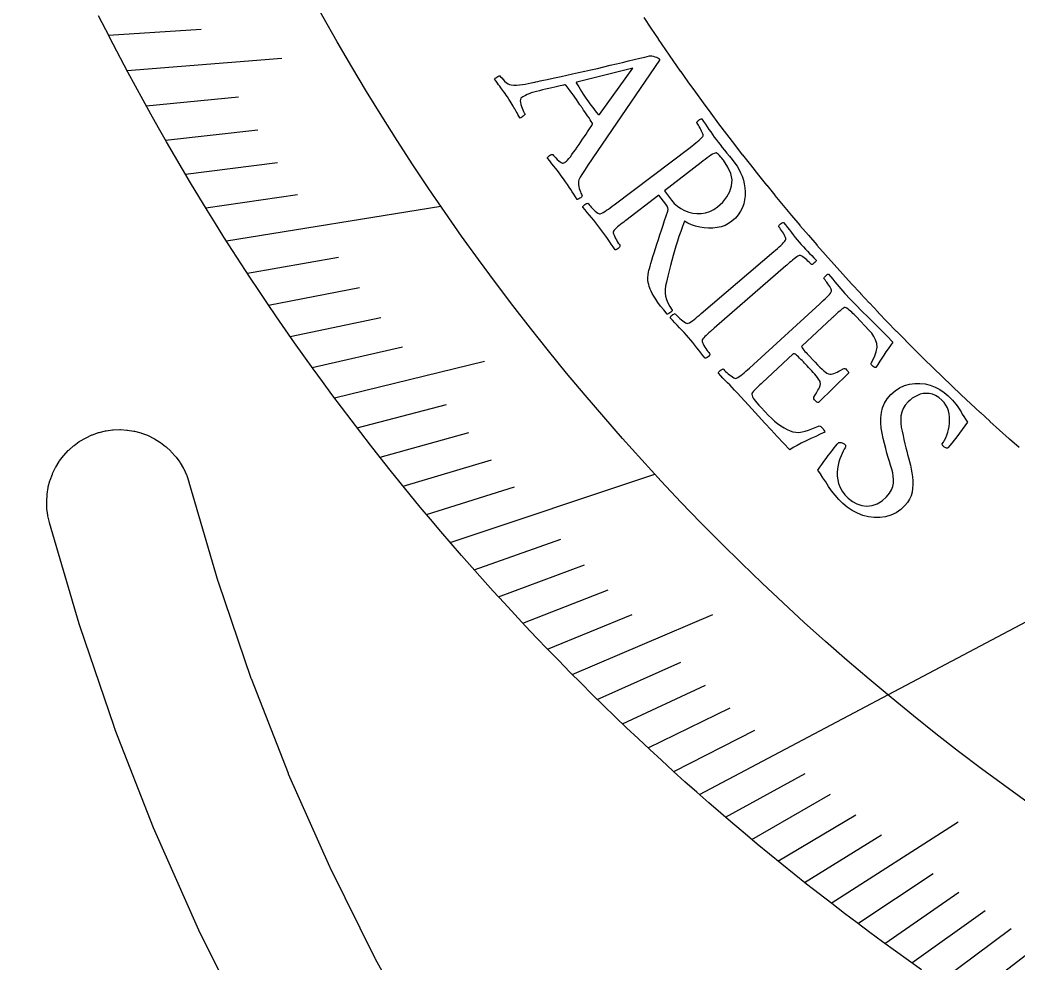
# Model space of a CAD drawing. Header units: millimetres. Extents: x -68 to 68, y -68 to 68.
# Drawn here: x -45.12 to -26.31, y -20.27 to -2.5 of the extents above; entities that cross this region are included whole.
import ezdxf

# ---------------------------------------------------------------- set-up
doc = ezdxf.new("R2010")
doc.units = ezdxf.units.MM
for name, color, linetype in [('CUT_INNER', 6, 'Continuous'), ('ENGRAVE', 7, 'Continuous'), ('ENGRAVE_FINE', 8, 'Continuous'), ('TEXT', 5, 'Continuous')]:
    doc.layers.add(name, color=color, linetype=linetype)

msp = doc.modelspace()

# ---------------------------------------------------------------- linework, layer by layer
at = {"layer": 'CUT_INNER'}
for points in [[(-28.1301, -20.3972), (-28.3746, -20.2239), (-28.6181, -20.049), (-28.8605, -19.8727), (-29.1018, -19.6948), (-29.3421, -19.5155), (-29.5812, -19.3348), (-29.8192, -19.1525), (-30.0561, -18.9688), (-30.2918, -18.7837), (-30.5265, -18.5971), (-30.7599, -18.4091), (-30.9922, -18.2196), (-31.2234, -18.0287), (-31.4533, -17.8364), (-31.6821, -17.6427), (-31.9097, -17.4476), (-32.1361, -17.2512), (-32.3613, -17.0533), (-32.5852, -16.854), (-32.808, -16.6534), (-33.0294, -16.4514), (-33.2497, -16.2481), (-33.4687, -16.0434), (-33.6864, -15.8373), (-33.9029, -15.63), (-34.1181, -15.4213), (-34.332, -15.2113), (-34.5446, -15), (-34.756, -14.7874), (-34.966, -14.5735), (-35.1747, -14.3583), (-35.382, -14.1418), (-35.5881, -13.9241), (-35.7928, -13.7051), (-35.9961, -13.4848), (-36.1981, -13.2633), (-36.3987, -13.0406), (-36.598, -12.8167), (-36.7959, -12.5915), (-36.9924, -12.3651), (-37.1875, -12.1375), (-37.3812, -11.9088), (-37.5735, -11.6788), (-37.7644, -11.4477), (-37.9538, -11.2154), (-38.1419, -10.9819), (-38.3285, -10.7473), (-38.5136, -10.5116), (-38.6973, -10.2747), (-38.8796, -10.0367), (-39.0603, -9.7976), (-39.2397, -9.5573), (-39.4175, -9.316), (-39.5938, -9.0736), (-39.7687, -8.8301), (-39.9421, -8.5856), (-40.1139, -8.34), (-40.2843, -8.0933), (-40.4531, -7.8456), (-40.6204, -7.5969), (-40.7862, -7.3471), (-40.9504, -7.0964), (-41.1131, -6.8446), (-41.2743, -6.5918), (-41.4339, -6.3381), (-41.5919, -6.0834), (-41.7484, -5.8277), (-41.9033, -5.571), (-42.0566, -5.3134), (-42.2084, -5.0549), (-42.3585, -4.7955), (-42.5071, -4.5351), (-42.654, -4.2738), (-42.7994, -4.0117), (-42.9431, -3.7486), (-43.0853, -3.4847), (-43.2258, -3.2199), (-43.3646, -2.9542), (-43.5019, -2.6877), (-43.6375, -2.4204)], [(-33.3626, -2.4525), (-33.2278, -2.6555), (-33.227, -2.6567), (-33.091, -2.8589), (-33.0901, -2.8602), (-32.9529, -3.0616), (-32.952, -3.0628), (-32.8136, -3.2633), (-32.8127, -3.2646), (-32.673, -3.4642), (-32.6721, -3.4655), (-32.5312, -3.6643), (-32.5303, -3.6655), (-32.3882, -3.8635), (-32.3873, -3.8647), (-32.2439, -4.0617), (-32.243, -4.063), (-32.0984, -4.2591), (-32.0975, -4.2604), (-31.9518, -4.4556), (-31.9509, -4.4569), (-31.8039, -4.6512), (-31.803, -4.6525), (-31.6548, -4.8459), (-31.6539, -4.8472), (-31.5046, -5.0397), (-31.5036, -5.0409), (-31.3531, -5.2326), (-31.3522, -5.2338), (-31.2005, -5.4245), (-31.1995, -5.4257), (-31.0467, -5.6154), (-31.0457, -5.6166), (-30.8917, -5.8055), (-30.8908, -5.8066), (-30.7356, -5.9945), (-30.7346, -5.9957), (-30.5783, -6.1826), (-30.5773, -6.1838), (-30.4199, -6.3698), (-30.4189, -6.371), (-30.2603, -6.5559), (-30.2593, -6.5571), (-30.0996, -6.7411), (-30.0985, -6.7423), (-29.9377, -6.9253), (-29.9367, -6.9265), (-29.7747, -7.1085), (-29.7737, -7.1097), (-29.6106, -7.2907), (-29.6096, -7.2918), (-29.4454, -7.4719), (-29.4443, -7.473), (-29.279, -7.6521), (-29.278, -7.6532), (-29.1116, -7.8312), (-29.1106, -7.8323), (-28.9431, -8.0093), (-28.942, -8.0104), (-28.7735, -8.1864), (-28.7724, -8.1875), (-28.6028, -8.3624), (-28.6017, -8.3635), (-28.431, -8.5374), (-28.4299, -8.5385), (-28.2581, -8.7113), (-28.257, -8.7124), (-28.0842, -8.8842), (-28.0831, -8.8852), (-27.9092, -9.056), (-27.9081, -9.057), (-27.7332, -9.2267), (-27.7321, -9.2277), (-27.5562, -9.3963), (-27.555, -9.3973), (-27.3781, -9.5648), (-27.3769, -9.5659), (-27.1989, -9.7323), (-27.1978, -9.7333), (-27.0188, -9.8986), (-27.0176, -9.8996), (-26.8376, -10.0638), (-26.8364, -10.0649), (-26.6554, -10.2279), (-26.6543, -10.229), (-26.4722, -10.3909), (-26.4711, -10.392), (-26.288, -10.5528)], [(-40.8637, -21.4289), (-41.7471, -19.6526), (-41.7483, -19.6501), (-41.7729, -19.5977), (-41.7741, -19.5952), (-42.5777, -17.7814), (-42.5788, -17.7789), (-42.6011, -17.7254), (-42.6022, -17.7228), (-43.3246, -15.8753), (-43.3256, -15.8727), (-43.3455, -15.8183), (-43.3464, -15.8156), (-43.9861, -13.9378), (-43.987, -13.9352), (-44.0045, -13.88), (-44.0053, -13.8773), (-44.5606, -11.9746), (-44.5622, -11.9686), (-44.5913, -11.847), (-44.5936, -11.835), (-44.6102, -11.7142), (-44.6113, -11.7019), (-44.616, -11.5801), (-44.6158, -11.5678), (-44.6086, -11.446), (-44.6072, -11.4339), (-44.5881, -11.3134), (-44.5856, -11.3014), (-44.5547, -11.1834), (-44.551, -11.1717), (-44.5087, -11.0573), (-44.5039, -11.046), (-44.4506, -10.9363), (-44.4447, -10.9256), (-44.3809, -10.8216), (-44.374, -10.8115), (-44.3003, -10.7143), (-44.2924, -10.7049), (-44.2095, -10.6154), (-44.2008, -10.6068), (-44.1095, -10.5259), (-44.1, -10.5182), (-44.0012, -10.4465), (-43.991, -10.4398), (-43.8857, -10.3782), (-43.8748, -10.3726), (-43.764, -10.3216), (-43.7526, -10.317), (-43.6374, -10.2771), (-43.6256, -10.2737), (-43.507, -10.2453), (-43.4949, -10.2431), (-43.3741, -10.2264), (-43.3619, -10.2254), (-43.24, -10.2207), (-43.2277, -10.2208), (-43.106, -10.2281), (-43.0938, -10.2294), (-42.9733, -10.2486), (-42.9613, -10.2511), (-42.8433, -10.282), (-42.8316, -10.2856), (-42.7172, -10.3279), (-42.706, -10.3327), (-42.5963, -10.3861), (-42.5855, -10.3919), (-42.4815, -10.4558), (-42.4714, -10.4627), (-42.3742, -10.5364), (-42.3648, -10.5442), (-42.2753, -10.6271), (-42.2667, -10.6359), (-42.1858, -10.7271), (-42.1781, -10.7367), (-42.1065, -10.8354), (-42.0998, -10.8456), (-42.0382, -10.9509), (-42.0325, -10.9618), (-41.9815, -11.0726), (-41.977, -11.084), (-41.9361, -11.2022), (-41.9342, -11.208), (-41.3885, -13.0776), (-41.3852, -13.0882), (-40.7677, -14.9006), (-40.7639, -14.9111), (-40.0666, -16.6944), (-40.0623, -16.7046), (-39.2866, -18.4552), (-39.2819, -18.4652), (-38.4293, -20.1797), (-38.4242, -20.1895), (-37.4964, -21.8645)]]:
    msp.add_lwpolyline(points, dxfattribs=at)
at = {"layer": 'ENGRAVE'}
for points in [[(-41.2293, -6.6627), (-37.1851, -6.0091)], [(-37.0095, -12.3453), (-33.1532, -11.0589)], [(-32.3117, -17.0971), (-23.7709, -12.5779)], [(-27.2826, -20.9808), (-24.1464, -18.569)]]:
    msp.add_lwpolyline(points, dxfattribs=at)
msp.add_circle((0, 19.5457), 45.1196, dxfattribs=at)
at = {"layer": 'ENGRAVE_FINE'}
for points in [[(-43.4522, -2.7847), (-41.7044, -2.6727)], [(-43.1006, -3.4559), (-40.185, -3.2221)], [(-42.7412, -4.1171), (-40.9988, -3.9492)], [(-42.3741, -4.7683), (-40.6352, -4.5727)], [(-41.9996, -5.4097), (-40.2647, -5.1862)], [(-41.6179, -6.0411), (-39.8876, -5.7899)], [(-40.834, -7.2744), (-39.1143, -6.968)], [(-40.4323, -7.8764), (-38.7187, -7.5425)], [(-40.0242, -8.4686), (-38.3173, -8.1074)], [(-39.6101, -9.0511), (-37.9104, -8.6627)], [(-39.1902, -9.6239), (-36.3641, -8.9299)], [(-38.7646, -10.1872), (-37.0808, -9.7447)], [(-38.3335, -10.7409), (-36.6585, -10.2715)], [(-37.8972, -11.2851), (-36.2314, -10.7891)], [(-37.4558, -11.8199), (-35.7997, -11.2973)], [(-36.5584, -12.8614), (-34.9234, -12.2862)], [(-36.1028, -13.3682), (-34.479, -12.7669)], [(-35.6428, -13.8658), (-34.0308, -13.2387)], [(-35.1785, -14.3543), (-33.5787, -13.7016)], [(-34.7101, -14.8337), (-32.0601, -13.7012)], [(-34.2378, -15.3042), (-32.664, -14.6007)], [(-33.7616, -15.7656), (-32.2015, -15.0371)], [(-33.2818, -16.2182), (-31.7359, -15.4649)], [(-32.7984, -16.662), (-31.2672, -15.8841)], [(-31.8216, -17.5234), (-30.3211, -16.6971)], [(-31.3284, -17.9412), (-29.8439, -17.091)], [(-30.8322, -18.3504), (-29.3642, -17.4766)], [(-29.8311, -19.1434), (-27.4379, -17.6076)], [(-30.333, -18.7511), (-28.882, -17.8541)], [(-29.3264, -19.5273), (-27.9105, -18.5845)], [(-28.8191, -19.9029), (-27.4215, -18.9377)], [(-28.3093, -20.2704), (-26.9303, -19.283)], [(-27.7971, -20.6296), (-26.4372, -19.6204)]]:
    msp.add_lwpolyline(points, dxfattribs=at)
at = {"layer": 'TEXT'}
for points in [[(-35.4236, -3.6748), (-35.4167, -3.6733), (-35.396, -3.6689), (-35.3614, -3.6615), (-35.313, -3.6512), (-35.2528, -3.6383), (-35.1829, -3.623), (-35.1032, -3.6054), (-35.0137, -3.5854), (-34.9167, -3.5637), (-34.8141, -3.541), (-34.7061, -3.5174), (-34.5925, -3.4927), (-34.4755, -3.467), (-34.357, -3.4405), (-34.2372, -3.413), (-34.116, -3.3847), (-33.9954, -3.3561), (-33.8773, -3.3279), (-33.7618, -3.3003), (-33.6488, -3.2732), (-33.5404, -3.2471), (-33.4388, -3.2225), (-33.3438, -3.1994), (-33.2556, -3.1779), (-33.2349, -3.1767), (-33.2106, -3.1789), (-33.1827, -3.1845), (-33.1511, -3.1935), (-33.1208, -3.2043), (-33.0969, -3.2154), (-33.0793, -3.2268), (-33.068, -3.2385), (-33.066, -3.2416), (-33.0646, -3.2442), (-33.064, -3.2464), (-33.0639, -3.2481), (-33.0641, -3.25), (-33.0641, -3.2526), (-33.0639, -3.256), (-33.0634, -3.2602), (-34.4158, -5.2398), (-34.4808, -5.3391), (-34.529, -5.4138), (-34.5605, -5.4638), (-34.5754, -5.489), (-34.586, -5.5134), (-34.5923, -5.541), (-34.5941, -5.5718), (-34.5916, -5.6059), (-34.5859, -5.6409), (-34.5783, -5.6745), (-34.5686, -5.7067), (-34.5569, -5.7374), (-34.5452, -5.7646), (-34.5354, -5.786), (-34.5274, -5.8016), (-34.5213, -5.8116), (-34.5268, -5.8248), (-34.5362, -5.8375), (-34.5497, -5.8498), (-34.5672, -5.8616), (-34.5849, -5.8719), (-34.5989, -5.8794), (-34.6092, -5.8843), (-34.6158, -5.8864), (-34.649, -5.834), (-34.6805, -5.7844), (-34.7102, -5.7375), (-34.7381, -5.6934), (-34.7669, -5.649), (-34.7991, -5.601), (-34.8349, -5.5494), (-34.8741, -5.4942), (-34.916, -5.4364), (-34.9548, -5.3842), (-34.9905, -5.3375), (-35.0232, -5.2963), (-35.0563, -5.2555), (-35.0931, -5.2095), (-35.1338, -5.1586), (-35.1782, -5.1025), (-35.1742, -5.0905), (-35.1661, -5.0786), (-35.1539, -5.0669), (-35.1377, -5.0554), (-35.1202, -5.0457), (-35.1043, -5.0394), (-35.0899, -5.0365), (-35.0771, -5.037), (-35.0634, -5.0548), (-35.0451, -5.076), (-35.0221, -5.1006), (-34.9943, -5.1285), (-34.9656, -5.155), (-34.9395, -5.1754), (-34.9161, -5.1896), (-34.8954, -5.1976), (-34.8826, -5.198), (-34.8685, -5.1946), (-34.853, -5.1877), (-34.8361, -5.177), (-34.8186, -5.1624), (-34.7977, -5.1411), (-34.7733, -5.1129), (-34.7455, -5.078), (-34.7152, -5.0381), (-34.6837, -4.995), (-34.6507, -4.9487), (-34.6164, -4.8991), (-34.5818, -4.8482), (-34.5477, -4.7978), (-34.5143, -4.7478), (-34.4815, -4.6984), (-34.4504, -4.6515), (-34.4222, -4.6088), (-34.3968, -4.5706), (-34.3743, -4.5366), (-34.3559, -4.5088), (-34.3427, -4.489), (-34.3347, -4.4771), (-34.3321, -4.4731), (-34.332, -4.4724), (-34.3316, -4.4701), (-34.3309, -4.4664), (-34.33, -4.4612), (-34.3293, -4.4555), (-34.3296, -4.4505), (-34.3307, -4.446), (-34.3327, -4.4422), (-34.3506, -4.4133), (-34.371, -4.3816), (-34.394, -4.3472), (-34.4195, -4.3099), (-34.4459, -4.2719), (-34.4712, -4.2352), (-34.4956, -4.1997), (-34.5191, -4.1656), (-34.5252, -4.1568), (-34.5312, -4.148), (-34.5373, -4.1392), (-34.5433, -4.1303), (-34.5492, -4.1217), (-34.5548, -4.1136), (-34.5601, -4.1059), (-34.565, -4.0986), (-34.6, -4.0477), (-34.6323, -4.0009), (-34.6622, -3.9581), (-34.6895, -3.9195), (-34.7176, -3.8805), (-34.75, -3.8365), (-34.7865, -3.7877), (-34.8273, -3.7339), (-34.8289, -3.7321), (-34.8316, -3.7303), (-34.8352, -3.7285), (-34.8398, -3.7268), (-34.8442, -3.7252), (-34.8473, -3.7241), (-34.8492, -3.7235), (-34.8499, -3.7232), (-34.8555, -3.7246), (-34.8722, -3.7285), (-34.9002, -3.7351), (-34.9393, -3.7443), (-34.9861, -3.7552), (-35.0372, -3.767), (-35.0926, -3.7796), (-35.1523, -3.7931), (-35.2129, -3.807), (-35.2713, -3.8209), (-35.3274, -3.8348), (-35.3811, -3.8488), (-35.434, -3.8625), (-35.4813, -3.8767), (-35.5231, -3.8915), (-35.5594, -3.9068), (-35.591, -3.9219), (-35.6187, -3.9361), (-35.6425, -3.9493), (-35.6624, -3.9616), (-35.6788, -3.9775), (-35.6886, -3.9991), (-35.6916, -4.0265), (-35.688, -4.0596), (-35.6798, -4.0951), (-35.6692, -4.1297), (-35.6563, -4.1635), (-35.6411, -4.1963), (-35.6261, -4.2256), (-35.614, -4.2486), (-35.6048, -4.2653), (-35.5985, -4.2757), (-35.6017, -4.2827), (-35.609, -4.2919), (-35.6204, -4.3032), (-35.6359, -4.3165), (-35.6526, -4.3294), (-35.6679, -4.3392), (-35.6816, -4.3461), (-35.6937, -4.35), (-35.7143, -4.3154), (-35.7331, -4.2833), (-35.7502, -4.2537), (-35.7656, -4.2266), (-35.7802, -4.2008), (-35.7948, -4.1749), (-35.8093, -4.1491), (-35.8239, -4.1232), (-35.8399, -4.0955), (-35.8589, -4.0642), (-35.8809, -4.0293), (-35.9058, -3.9908), (-35.9314, -3.9522), (-35.9553, -3.9171), (-35.9775, -3.8855), (-35.9981, -3.8574), (-36.0178, -3.831), (-36.0375, -3.8045), (-36.0572, -3.7781), (-36.0768, -3.7517), (-36.0977, -3.7234), (-36.1208, -3.6913), (-36.1463, -3.6556), (-36.1742, -3.6162), (-36.1707, -3.6094), (-36.1628, -3.601), (-36.1504, -3.5912), (-36.1336, -3.5798), (-36.1155, -3.5689), (-36.0994, -3.5605), (-36.0851, -3.5546), (-36.0727, -3.5512), (-36.0593, -3.57), (-36.04, -3.5932), (-36.0151, -3.6209), (-35.9844, -3.6529), (-35.9517, -3.683), (-35.9207, -3.7048), (-35.8916, -3.7183), (-35.8644, -3.7236), (-35.8119, -3.7271), (-35.7588, -3.7271), (-35.705, -3.7238), (-35.6505, -3.7169), (-35.5952, -3.7079), (-35.539, -3.6979), (-35.4818, -3.6868), (-35.4236, -3.6748)], [(-33.5683, -3.4067), (-34.626, -3.671), (-34.6264, -3.6714), (-34.6275, -3.6726), (-34.6293, -3.6747), (-34.6319, -3.6776), (-34.6344, -3.6807), (-34.6358, -3.6834), (-34.6362, -3.6857), (-34.6355, -3.6877), (-34.6135, -3.724), (-34.5891, -3.7635), (-34.5621, -3.8062), (-34.5326, -3.8519), (-34.5032, -3.8968), (-34.4768, -3.9369), (-34.4532, -3.9723), (-34.4325, -4.0028), (-34.4053, -4.042), (-34.3789, -4.079), (-34.3535, -4.1137), (-34.3289, -4.146), (-34.3042, -4.178), (-34.2784, -4.2114), (-34.2515, -4.2464), (-34.2235, -4.2828), (-34.2208, -4.2856), (-34.2174, -4.287), (-34.2133, -4.2869), (-34.2086, -4.2854), (-34.2042, -4.2835), (-34.2011, -4.2821), (-34.1992, -4.2813), (-34.1986, -4.281)], [(-31.644, -5.1991), (-31.6042, -5.2546), (-31.5684, -5.3145), (-31.5365, -5.3788), (-31.5085, -5.4476), (-31.4853, -5.5192), (-31.4679, -5.5919), (-31.4563, -5.6658), (-31.4505, -5.7408), (-31.4516, -5.816), (-31.4607, -5.8901), (-31.4778, -5.9633), (-31.5029, -6.0354), (-31.5371, -6.1053), (-31.5814, -6.1716), (-31.636, -6.2342), (-31.7009, -6.2931), (-31.7621, -6.3364), (-31.8289, -6.371), (-31.9013, -6.397), (-31.9795, -6.4143), (-32.0606, -6.4236), (-32.1421, -6.4254), (-32.2239, -6.4199), (-32.3061, -6.407), (-32.3859, -6.3874), (-32.4607, -6.3619), (-32.5305, -6.3305), (-32.5951, -6.2932), (-32.632, -6.3925), (-32.6665, -6.4886), (-32.6985, -6.5818), (-32.728, -6.6718), (-32.7558, -6.7607), (-32.7826, -6.8504), (-32.8083, -6.9409), (-32.8329, -7.0321), (-32.8574, -7.1263), (-32.8828, -7.2257), (-32.9091, -7.3303), (-32.9362, -7.4401), (-32.9503, -7.512), (-32.9572, -7.5806), (-32.957, -7.646), (-32.9497, -7.708), (-32.9338, -7.7698), (-32.9078, -7.8343), (-32.8717, -7.9015), (-32.8256, -7.9714), (-32.829, -7.9836), (-32.8375, -7.9957), (-32.8509, -8.0077), (-32.8694, -8.0196), (-32.8883, -8.0301), (-32.9032, -8.0379), (-32.914, -8.043), (-32.9207, -8.0454), (-32.986, -7.9659), (-33.0439, -7.8919), (-33.0944, -7.8236), (-33.1375, -7.761), (-33.1736, -7.7046), (-33.2029, -7.6551), (-33.2254, -7.6125), (-33.2412, -7.5768), (-33.2488, -7.552), (-33.2573, -7.5222), (-33.2667, -7.4874), (-33.2769, -7.4478), (-33.2845, -7.4036), (-33.286, -7.3553), (-33.2815, -7.3029), (-33.2709, -7.2464), (-33.2643, -7.2208), (-33.2547, -7.1859), (-33.2423, -7.1416), (-33.2269, -7.0882), (-33.209, -7.0272), (-33.1887, -6.9603), (-33.1662, -6.8876), (-33.1414, -6.8091), (-33.1149, -6.7264), (-33.0874, -6.6409), (-33.0588, -6.5528), (-33.0292, -6.4621), (-32.9989, -6.3708), (-32.9684, -6.2809), (-32.9377, -6.1925), (-32.9068, -6.1055), (-32.9018, -6.0752), (-32.9064, -6.0431), (-32.9206, -6.009), (-32.9444, -5.973), (-33.0769, -5.8011), (-33.6984, -6.2774), (-33.7036, -6.2813), (-33.7087, -6.2852), (-33.7138, -6.2892), (-33.7189, -6.2931), (-33.724, -6.297), (-33.7292, -6.3009), (-33.7343, -6.3049), (-33.7394, -6.3088), (-33.771, -6.3332), (-33.801, -6.3567), (-33.8293, -6.3792), (-33.8559, -6.4008), (-33.8801, -6.4216), (-33.9012, -6.4417), (-33.919, -6.461), (-33.9337, -6.4797), (-33.9374, -6.4921), (-33.9366, -6.5094), (-33.9314, -6.5316), (-33.9218, -6.5587), (-33.9091, -6.5882), (-33.8946, -6.6178), (-33.8784, -6.6473), (-33.8604, -6.677), (-33.8429, -6.7042), (-33.8281, -6.7266), (-33.8159, -6.7442), (-33.8065, -6.7569), (-33.811, -6.7678), (-33.8188, -6.7796), (-33.83, -6.7924), (-33.8447, -6.806), (-33.8604, -6.8181), (-33.8752, -6.8263), (-33.8889, -6.8306), (-33.9016, -6.8309), (-33.9383, -6.7769), (-33.9742, -6.7242), (-34.0094, -6.6726), (-34.0439, -6.6222), (-34.0786, -6.5724), (-34.1144, -6.5223), (-34.1513, -6.472), (-34.1892, -6.4215), (-34.2268, -6.3726), (-34.2652, -6.3238), (-34.3046, -6.2749), (-34.3449, -6.226), (-34.3859, -6.1769), (-34.4273, -6.1275), (-34.4692, -6.0777), (-34.5116, -6.0276), (-34.5079, -6.0154), (-34.5001, -6.0034), (-34.4882, -5.9914), (-34.4723, -5.9794), (-34.4553, -5.969), (-34.44, -5.9616), (-34.4265, -5.9572), (-34.4148, -5.9559), (-34.4051, -5.9683), (-34.3914, -5.9847), (-34.3738, -6.005), (-34.3523, -6.0292), (-34.3285, -6.0546), (-34.3041, -6.0785), (-34.2791, -6.101), (-34.2535, -6.1219), (-34.2296, -6.139), (-34.2097, -6.1498), (-34.1938, -6.1544), (-34.1819, -6.1528), (-34.1551, -6.1424), (-34.1264, -6.1281), (-34.0959, -6.1101), (-34.0635, -6.0883), (-34.0296, -6.064), (-33.9946, -6.0385), (-33.9585, -6.0118), (-33.9213, -5.984), (-32.4902, -4.9017), (-32.453, -4.8736), (-32.417, -4.846), (-32.3823, -4.8191), (-32.3488, -4.7927), (-32.318, -4.7672), (-32.2916, -4.7426), (-32.2695, -4.719), (-32.2516, -4.6964), (-32.2453, -4.6847), (-32.2444, -4.6685), (-32.249, -4.6476), (-32.259, -4.6221), (-32.2722, -4.5944), (-32.2863, -4.5668), (-32.3013, -4.5392), (-32.3173, -4.5117), (-32.3326, -4.4864), (-32.3456, -4.4654), (-32.3564, -4.4489), (-32.3649, -4.4368), (-32.3599, -4.4263), (-32.3517, -4.4149), (-32.34, -4.4026), (-32.325, -4.3894), (-32.3089, -4.3777), (-32.2941, -4.3697), (-32.2805, -4.3655), (-32.2681, -4.3651), (-32.2335, -4.4155), (-32.1995, -4.4655), (-32.1661, -4.5149), (-32.1333, -4.5639), (-32.1005, -4.6122), (-32.0672, -4.6598), (-32.0333, -4.7066), (-31.9988, -4.7527), (-31.9619, -4.8008), (-31.9231, -4.8504), (-31.8823, -4.9014), (-31.8397, -4.9538), (-31.7948, -5.009), (-31.7472, -5.0683), (-31.6969, -5.1316), (-31.644, -5.1991)], [(-31.9699, -6.0216), (-31.8728, -5.9325), (-31.7965, -5.8371), (-31.7409, -5.7356), (-31.7059, -5.6279), (-31.6971, -5.5148), (-31.7201, -5.3966), (-31.7748, -5.2732), (-31.8611, -5.1443), (-31.8742, -5.1278), (-31.8906, -5.1079), (-31.9105, -5.0844), (-31.9337, -5.0573), (-31.9575, -5.0326), (-31.979, -5.0162), (-31.9981, -5.008), (-32.015, -5.0081), (-32.0375, -5.0161), (-32.0642, -5.0296), (-32.0952, -5.0487), (-32.1304, -5.0732), (-32.1678, -5.1007), (-32.2052, -5.1286), (-32.2427, -5.1568), (-32.2803, -5.1854), (-32.9744, -5.7226), (-32.8398, -5.8973), (-32.7872, -5.9573), (-32.7283, -6.01), (-32.663, -6.0553), (-32.5914, -6.0931), (-32.5157, -6.1222), (-32.4383, -6.1413), (-32.359, -6.1504), (-32.278, -6.1494), (-32.1973, -6.1369), (-32.1191, -6.1114), (-32.0433, -6.073), (-31.9699, -6.0216)], [(-30.4324, -6.6879), (-30.3935, -6.7324), (-30.3544, -6.7757), (-30.3152, -6.8178), (-30.2757, -6.8588), (-30.2359, -6.8997), (-30.1953, -6.9417), (-30.1541, -6.9848), (-30.1121, -7.029), (-30.1151, -7.041), (-30.1221, -7.0535), (-30.133, -7.0663), (-30.1478, -7.0796), (-30.1638, -7.0915), (-30.1783, -7.1003), (-30.1911, -7.1061), (-30.2025, -7.1087), (-30.2126, -7.0978), (-30.2268, -7.0835), (-30.245, -7.066), (-30.2671, -7.045), (-30.2912, -7.0231), (-30.3152, -7.0024), (-30.3392, -6.983), (-30.363, -6.9649), (-30.3854, -6.9503), (-30.4049, -6.9414), (-30.4216, -6.9382), (-30.4355, -6.9407), (-30.4566, -6.9517), (-30.4792, -6.9658), (-30.5035, -6.983), (-30.5294, -7.0032), (-30.5565, -7.0257), (-30.5848, -7.0494), (-30.614, -7.0743), (-30.6443, -7.1005), (-30.6492, -7.1047), (-30.6541, -7.109), (-30.659, -7.1132), (-30.6638, -7.1174), (-30.6687, -7.1217), (-30.6736, -7.1259), (-30.6784, -7.1301), (-30.6833, -7.1344), (-32.0372, -8.3117), (-32.0421, -8.3159), (-32.047, -8.3201), (-32.0518, -8.3244), (-32.0567, -8.3286), (-32.0616, -8.3328), (-32.0664, -8.3371), (-32.0713, -8.3413), (-32.0762, -8.3455), (-32.1062, -8.3718), (-32.1347, -8.3971), (-32.1615, -8.4214), (-32.1868, -8.4446), (-32.2097, -8.4668), (-32.2294, -8.4882), (-32.246, -8.5086), (-32.2595, -8.5281), (-32.2624, -8.5408), (-32.2606, -8.558), (-32.2541, -8.5798), (-32.2428, -8.6062), (-32.2283, -8.6349), (-32.212, -8.6635), (-32.194, -8.692), (-32.1742, -8.7205), (-32.155, -8.7466), (-32.1388, -8.768), (-32.1256, -8.7848), (-32.1155, -8.7969), (-32.1192, -8.8081), (-32.1263, -8.8204), (-32.1367, -8.8338), (-32.1505, -8.8483), (-32.1655, -8.8614), (-32.1797, -8.8705), (-32.1931, -8.8756), (-32.2058, -8.8767), (-32.2457, -8.8251), (-32.2848, -8.7746), (-32.3232, -8.7253), (-32.3607, -8.6772), (-32.3985, -8.6296), (-32.4373, -8.5818), (-32.4772, -8.5339), (-32.5181, -8.4858), (-32.5586, -8.4394), (-32.6001, -8.393), (-32.6424, -8.3466), (-32.6856, -8.3003), (-32.7295, -8.2539), (-32.774, -8.2071), (-32.8189, -8.16), (-32.8643, -8.1126), (-32.8613, -8.1003), (-32.8543, -8.0877), (-32.8432, -8.075), (-32.8281, -8.0621), (-32.8117, -8.0506), (-32.7969, -8.0423), (-32.7837, -8.0371), (-32.7721, -8.035), (-32.7616, -8.0469), (-32.7469, -8.0624), (-32.7281, -8.0816), (-32.7052, -8.1044), (-32.6798, -8.1283), (-32.654, -8.1506), (-32.6277, -8.1715), (-32.6009, -8.1908), (-32.576, -8.2064), (-32.5554, -8.2159), (-32.5393, -8.2196), (-32.5275, -8.2172), (-32.5014, -8.2051), (-32.4736, -8.1892), (-32.4443, -8.1693), (-32.4133, -8.1455), (-32.381, -8.1192), (-32.3476, -8.0916), (-32.3132, -8.0627), (-32.2778, -8.0326), (-30.9137, -6.8671), (-30.8783, -6.8367), (-30.8441, -6.807), (-30.8111, -6.7779), (-30.7793, -6.7495), (-30.7502, -6.7221), (-30.7253, -6.696), (-30.7047, -6.6711), (-30.6883, -6.6474), (-30.6827, -6.6353), (-30.6828, -6.619), (-30.6886, -6.5985), (-30.7002, -6.5737), (-30.7152, -6.5468), (-30.7312, -6.5197), (-30.7484, -6.4927), (-30.7666, -6.4655), (-30.784, -6.4405), (-30.7987, -6.4199), (-30.8107, -6.4038), (-30.82, -6.3922), (-30.8157, -6.3813), (-30.8082, -6.3694), (-30.7973, -6.3565), (-30.7832, -6.3424), (-30.7679, -6.3297), (-30.7535, -6.3208), (-30.7402, -6.3158), (-30.7278, -6.3146), (-30.6901, -6.3629), (-30.6528, -6.4109), (-30.616, -6.4587), (-30.5797, -6.5062), (-30.5434, -6.5531), (-30.5068, -6.599), (-30.4698, -6.6439), (-30.4324, -6.6879)], [(-29.5704, -7.656), (-29.4713, -7.762), (-29.3658, -7.8719), (-29.2538, -7.9855), (-29.1353, -8.1027), (-29.0145, -8.2212), (-28.8958, -8.3389), (-28.7793, -8.4557), (-28.6648, -8.5718), (-28.7128, -8.6342), (-28.7573, -8.6956), (-28.7984, -8.7558), (-28.8361, -8.8149), (-28.8726, -8.8737), (-28.9102, -8.9329), (-28.9488, -8.9924), (-28.9886, -9.0524), (-29.0039, -9.0504), (-29.0198, -9.0438), (-29.0364, -9.0327), (-29.0536, -9.0172), (-29.069, -8.9988), (-29.0773, -8.9822), (-29.0786, -8.9675), (-29.0728, -8.9545), (-29.016, -8.8477), (-28.9803, -8.7523), (-28.9656, -8.6684), (-28.972, -8.5958), (-28.9938, -8.5301), (-29.0252, -8.4666), (-29.0663, -8.4054), (-29.117, -8.3464), (-29.3551, -8.0956), (-29.3654, -8.0849), (-29.3795, -8.0705), (-29.3972, -8.0526), (-29.4187, -8.0311), (-29.4419, -8.0084), (-29.4651, -7.9871), (-29.488, -7.967), (-29.5109, -7.9482), (-29.5322, -7.9328), (-29.5504, -7.9231), (-29.5657, -7.9189), (-29.5778, -7.9204), (-29.5986, -7.9321), (-29.6208, -7.9469), (-29.6445, -7.9649), (-29.6697, -7.986), (-29.6957, -8.0089), (-29.722, -8.0324), (-29.7485, -8.0564), (-29.7752, -8.081), (-29.7856, -8.0907), (-29.7949, -8.0993), (-29.8029, -8.1068), (-29.8098, -8.1132), (-30.3839, -8.6458), (-30.3873, -8.6536), (-30.3848, -8.6654), (-30.3764, -8.6811), (-30.3622, -8.7008), (-30.3443, -8.7228), (-30.3249, -8.7456), (-30.304, -8.7691), (-30.2816, -8.7935), (-30.1336, -8.9508), (-30.0851, -9.0012), (-30.0413, -9.0449), (-30.0024, -9.0819), (-29.9683, -9.1121), (-29.9376, -9.136), (-29.9088, -9.154), (-29.8819, -9.1661), (-29.8569, -9.1723), (-29.8322, -9.1735), (-29.8063, -9.1706), (-29.7792, -9.1635), (-29.7508, -9.1522), (-29.7197, -9.1372), (-29.6843, -9.1189), (-29.6448, -9.0971), (-29.601, -9.072), (-29.5879, -9.0666), (-29.5731, -9.0684), (-29.5566, -9.0773), (-29.5384, -9.0933), (-29.5231, -9.111), (-29.5123, -9.1279), (-29.506, -9.1441), (-29.5041, -9.1595), (-30.0715, -9.7116), (-30.0844, -9.7092), (-30.0987, -9.7022), (-30.1145, -9.6906), (-30.1316, -9.6744), (-30.1465, -9.6564), (-30.1553, -9.6392), (-30.158, -9.6228), (-30.1547, -9.6073), (-30.1243, -9.558), (-30.099, -9.5156), (-30.0787, -9.4799), (-30.0635, -9.4509), (-30.0522, -9.427), (-30.0435, -9.4065), (-30.0376, -9.3894), (-30.0345, -9.3756), (-30.0332, -9.3635), (-30.0331, -9.3514), (-30.0342, -9.3393), (-30.0363, -9.3272), (-30.0403, -9.3115), (-30.0501, -9.2918), (-30.0657, -9.268), (-30.0869, -9.2402), (-30.1119, -9.2098), (-30.1385, -9.1784), (-30.1667, -9.1461), (-30.1965, -9.1127), (-30.2268, -9.0794), (-30.2564, -9.0472), (-30.2852, -9.0161), (-30.3132, -8.9861), (-30.3329, -8.9654), (-30.354, -8.9435), (-30.3766, -8.9204), (-30.4006, -8.8961), (-30.4247, -8.8723), (-30.4476, -8.8506), (-30.4692, -8.831), (-30.4895, -8.8134), (-30.5078, -8.7999), (-30.523, -8.7924), (-30.5354, -8.7907), (-30.5447, -8.7951), (-31.1314, -9.3394), (-31.1349, -9.3427), (-31.1393, -9.3467), (-31.1444, -9.3515), (-31.1503, -9.357), (-31.1739, -9.379), (-31.2004, -9.4042), (-31.2299, -9.4325), (-31.2624, -9.4639), (-31.2919, -9.4941), (-31.3127, -9.5188), (-31.3247, -9.5379), (-31.3279, -9.5515), (-31.3221, -9.5776), (-31.3125, -9.6035), (-31.299, -9.6292), (-31.2817, -9.6547), (-31.2591, -9.6831), (-31.2297, -9.7174), (-31.1934, -9.7578), (-31.1504, -9.8041), (-31.0092, -9.9533), (-30.9553, -10.0071), (-30.8989, -10.0579), (-30.8401, -10.1055), (-30.779, -10.1501), (-30.718, -10.1891), (-30.6601, -10.2203), (-30.6051, -10.2437), (-30.5532, -10.2592), (-30.4961, -10.2697), (-30.4381, -10.2716), (-30.3791, -10.2647), (-30.3191, -10.2492), (-30.258, -10.2283), (-30.1956, -10.2052), (-30.132, -10.18), (-30.067, -10.1526), (-30.054, -10.1497), (-30.0395, -10.1528), (-30.0236, -10.1621), (-30.0061, -10.1774), (-29.9822, -10.2038), (-29.9652, -10.2279), (-29.9549, -10.2496), (-29.9515, -10.2691), (-30.0353, -10.3088), (-30.122, -10.3493), (-30.2116, -10.3907), (-30.3042, -10.4329), (-30.3936, -10.4751), (-30.4738, -10.5168), (-30.5446, -10.558), (-30.606, -10.5987), (-30.7267, -10.4749), (-30.8458, -10.3502), (-30.9632, -10.2247), (-31.079, -10.0983), (-31.1978, -9.9678), (-31.3244, -9.8295), (-31.4586, -9.6834), (-31.6003, -9.5293), (-31.6497, -9.4761), (-31.6971, -9.4262), (-31.7423, -9.3795), (-31.7856, -9.3362), (-31.8278, -9.2939), (-31.8701, -9.2501), (-31.9125, -9.2049), (-31.955, -9.1584), (-31.9524, -9.1459), (-31.9458, -9.1332), (-31.9351, -9.1201), (-31.9204, -9.1067), (-31.9044, -9.0947), (-31.8899, -9.0859), (-31.8769, -9.0803), (-31.8654, -9.0778), (-31.8545, -9.0894), (-31.8393, -9.1044), (-31.8199, -9.123), (-31.7962, -9.145), (-31.7701, -9.1681), (-31.7436, -9.1896), (-31.7166, -9.2096), (-31.6892, -9.228), (-31.6638, -9.2427), (-31.6429, -9.2517), (-31.6267, -9.2548), (-31.615, -9.252), (-31.5893, -9.2391), (-31.5621, -9.2223), (-31.5334, -9.2015), (-31.5032, -9.1767), (-31.4717, -9.1493), (-31.4393, -9.1206), (-31.4058, -9.0907), (-31.3714, -9.0594), (-30.0456, -7.8506), (-30.0112, -7.819), (-29.978, -7.7882), (-29.9459, -7.7581), (-29.915, -7.7287), (-29.8868, -7.7004), (-29.8628, -7.6734), (-29.843, -7.6479), (-29.8274, -7.6237), (-29.8221, -7.6115), (-29.8228, -7.5952), (-29.8293, -7.5748), (-29.8417, -7.5504), (-29.8575, -7.524), (-29.8744, -7.4975), (-29.8924, -7.471), (-29.9115, -7.4444), (-29.9297, -7.42), (-29.9451, -7.3999), (-29.9576, -7.3842), (-29.9673, -7.3728), (-29.9634, -7.3619), (-29.9562, -7.3498), (-29.9457, -7.3364), (-29.9321, -7.3219), (-29.9172, -7.3087), (-29.9031, -7.2994), (-29.89, -7.2939), (-29.8776, -7.2923), (-29.8384, -7.3394), (-29.7996, -7.3862), (-29.7612, -7.4328), (-29.7234, -7.4791), (-29.6856, -7.5248), (-29.6475, -7.5695), (-29.6091, -7.6132), (-29.5704, -7.656)], [(-27.6241, -9.583), (-27.5806, -9.6255), (-27.5422, -9.6656), (-27.509, -9.7034), (-27.4809, -9.7388), (-27.4556, -9.7737), (-27.4309, -9.8099), (-27.4067, -9.8474), (-27.3829, -9.8863), (-27.3578, -9.928), (-27.3293, -9.9742), (-27.2976, -10.0248), (-27.2625, -10.0798), (-27.3097, -10.1483), (-27.3587, -10.2171), (-27.4096, -10.2859), (-27.4622, -10.3549), (-27.5126, -10.4195), (-27.5564, -10.4751), (-27.5937, -10.5217), (-27.6245, -10.5593), (-27.6315, -10.5666), (-27.6411, -10.5697), (-27.6532, -10.5686), (-27.6678, -10.5634), (-27.6827, -10.556), (-27.6956, -10.5488), (-27.7063, -10.5416), (-27.7151, -10.5345), (-27.7245, -10.5244), (-27.7313, -10.5137), (-27.7355, -10.5025), (-27.7371, -10.4907), (-27.7144, -10.4569), (-27.6925, -10.4178), (-27.6714, -10.3735), (-27.6512, -10.3241), (-27.6331, -10.2712), (-27.6186, -10.2165), (-27.6076, -10.1599), (-27.6001, -10.1015), (-27.597, -10.0425), (-27.5992, -9.9839), (-27.6067, -9.9259), (-27.6194, -9.8684), (-27.6387, -9.8128), (-27.6657, -9.7606), (-27.7003, -9.7117), (-27.7427, -9.6662), (-27.8023, -9.6158), (-27.8618, -9.5779), (-27.9213, -9.5526), (-27.9807, -9.5398), (-28.0393, -9.5372), (-28.0961, -9.5421), (-28.1511, -9.5548), (-28.2043, -9.5752), (-28.2546, -9.601), (-28.3007, -9.63), (-28.3428, -9.6622), (-28.3809, -9.6977), (-28.433, -9.7591), (-28.4726, -9.823), (-28.4996, -9.8893), (-28.5139, -9.9581), (-28.5187, -10.029), (-28.5169, -10.1017), (-28.5086, -10.1761), (-28.4937, -10.2521), (-28.4755, -10.3293), (-28.4573, -10.4071), (-28.4392, -10.4855), (-28.421, -10.5645), (-28.4058, -10.6243), (-28.3896, -10.6871), (-28.3726, -10.7529), (-28.3545, -10.8217), (-28.337, -10.8924), (-28.3217, -10.9639), (-28.3084, -11.0364), (-28.2972, -11.1097), (-28.2901, -11.183), (-28.2892, -11.2553), (-28.2944, -11.3266), (-28.3058, -11.3969), (-28.325, -11.4651), (-28.3536, -11.5302), (-28.3916, -11.5922), (-28.439, -11.651), (-28.5195, -11.7274), (-28.6072, -11.7881), (-28.7023, -11.8329), (-28.8048, -11.8617), (-28.9112, -11.8757), (-29.0179, -11.8761), (-29.125, -11.8627), (-29.2324, -11.8356), (-29.3368, -11.796), (-29.4352, -11.7452), (-29.5273, -11.6833), (-29.6132, -11.6102), (-29.6883, -11.5346), (-29.7577, -11.4558), (-29.8215, -11.3739), (-29.8795, -11.2891), (-29.9334, -11.2052), (-29.9849, -11.1264), (-30.034, -11.0528), (-30.0807, -10.9842), (-30.0452, -10.9301), (-30.0076, -10.875), (-29.9678, -10.819), (-29.926, -10.7621), (-29.8841, -10.7066), (-29.8446, -10.655), (-29.8072, -10.6072), (-29.7721, -10.5633), (-29.7413, -10.5253), (-29.7166, -10.4956), (-29.6982, -10.4741), (-29.686, -10.4608), (-29.6708, -10.4613), (-29.6556, -10.463), (-29.6403, -10.4657), (-29.6251, -10.4696), (-29.6104, -10.4749), (-29.5968, -10.4816), (-29.5844, -10.4899), (-29.5731, -10.4997), (-29.5623, -10.5137), (-29.5577, -10.5285), (-29.559, -10.5441), (-29.5665, -10.5605), (-29.5837, -10.5898), (-29.6024, -10.6256), (-29.6224, -10.6678), (-29.644, -10.7166), (-29.6647, -10.7706), (-29.6824, -10.8287), (-29.6972, -10.8908), (-29.7089, -10.9569), (-29.7153, -11.0255), (-29.7142, -11.095), (-29.7054, -11.1654), (-29.689, -11.2368), (-29.6626, -11.308), (-29.6238, -11.3778), (-29.5726, -11.4463), (-29.509, -11.5133), (-29.431, -11.5756), (-29.346, -11.6209), (-29.2541, -11.6491), (-29.1554, -11.6603), (-29.0558, -11.6512), (-28.9608, -11.6189), (-28.8705, -11.5635), (-28.7848, -11.4851), (-28.7317, -11.4206), (-28.6926, -11.3564), (-28.6672, -11.2926), (-28.6557, -11.2291), (-28.6542, -11.165), (-28.6592, -11.0993), (-28.6706, -11.032), (-28.6883, -10.9629), (-28.7096, -10.8919), (-28.7318, -10.8184), (-28.7548, -10.7425), (-28.7786, -10.6642), (-28.8026, -10.5742), (-28.8256, -10.4816), (-28.8476, -10.3864), (-28.8686, -10.2885), (-28.8848, -10.1898), (-28.8925, -10.0921), (-28.8916, -9.9954), (-28.8822, -9.8998), (-28.8609, -9.8072), (-28.8245, -9.7197), (-28.773, -9.6372), (-28.7064, -9.5597), (-28.6253, -9.4877), (-28.5392, -9.4308), (-28.4481, -9.389), (-28.352, -9.3622), (-28.2537, -9.3491), (-28.156, -9.3484), (-28.0589, -9.3602), (-27.9623, -9.3843), (-27.8689, -9.4195), (-27.7814, -9.4643), (-27.6999, -9.5187), (-27.6241, -9.583)]]:
    msp.add_lwpolyline(points, close=True, dxfattribs=at)

doc.saveas('drawing.dxf')
